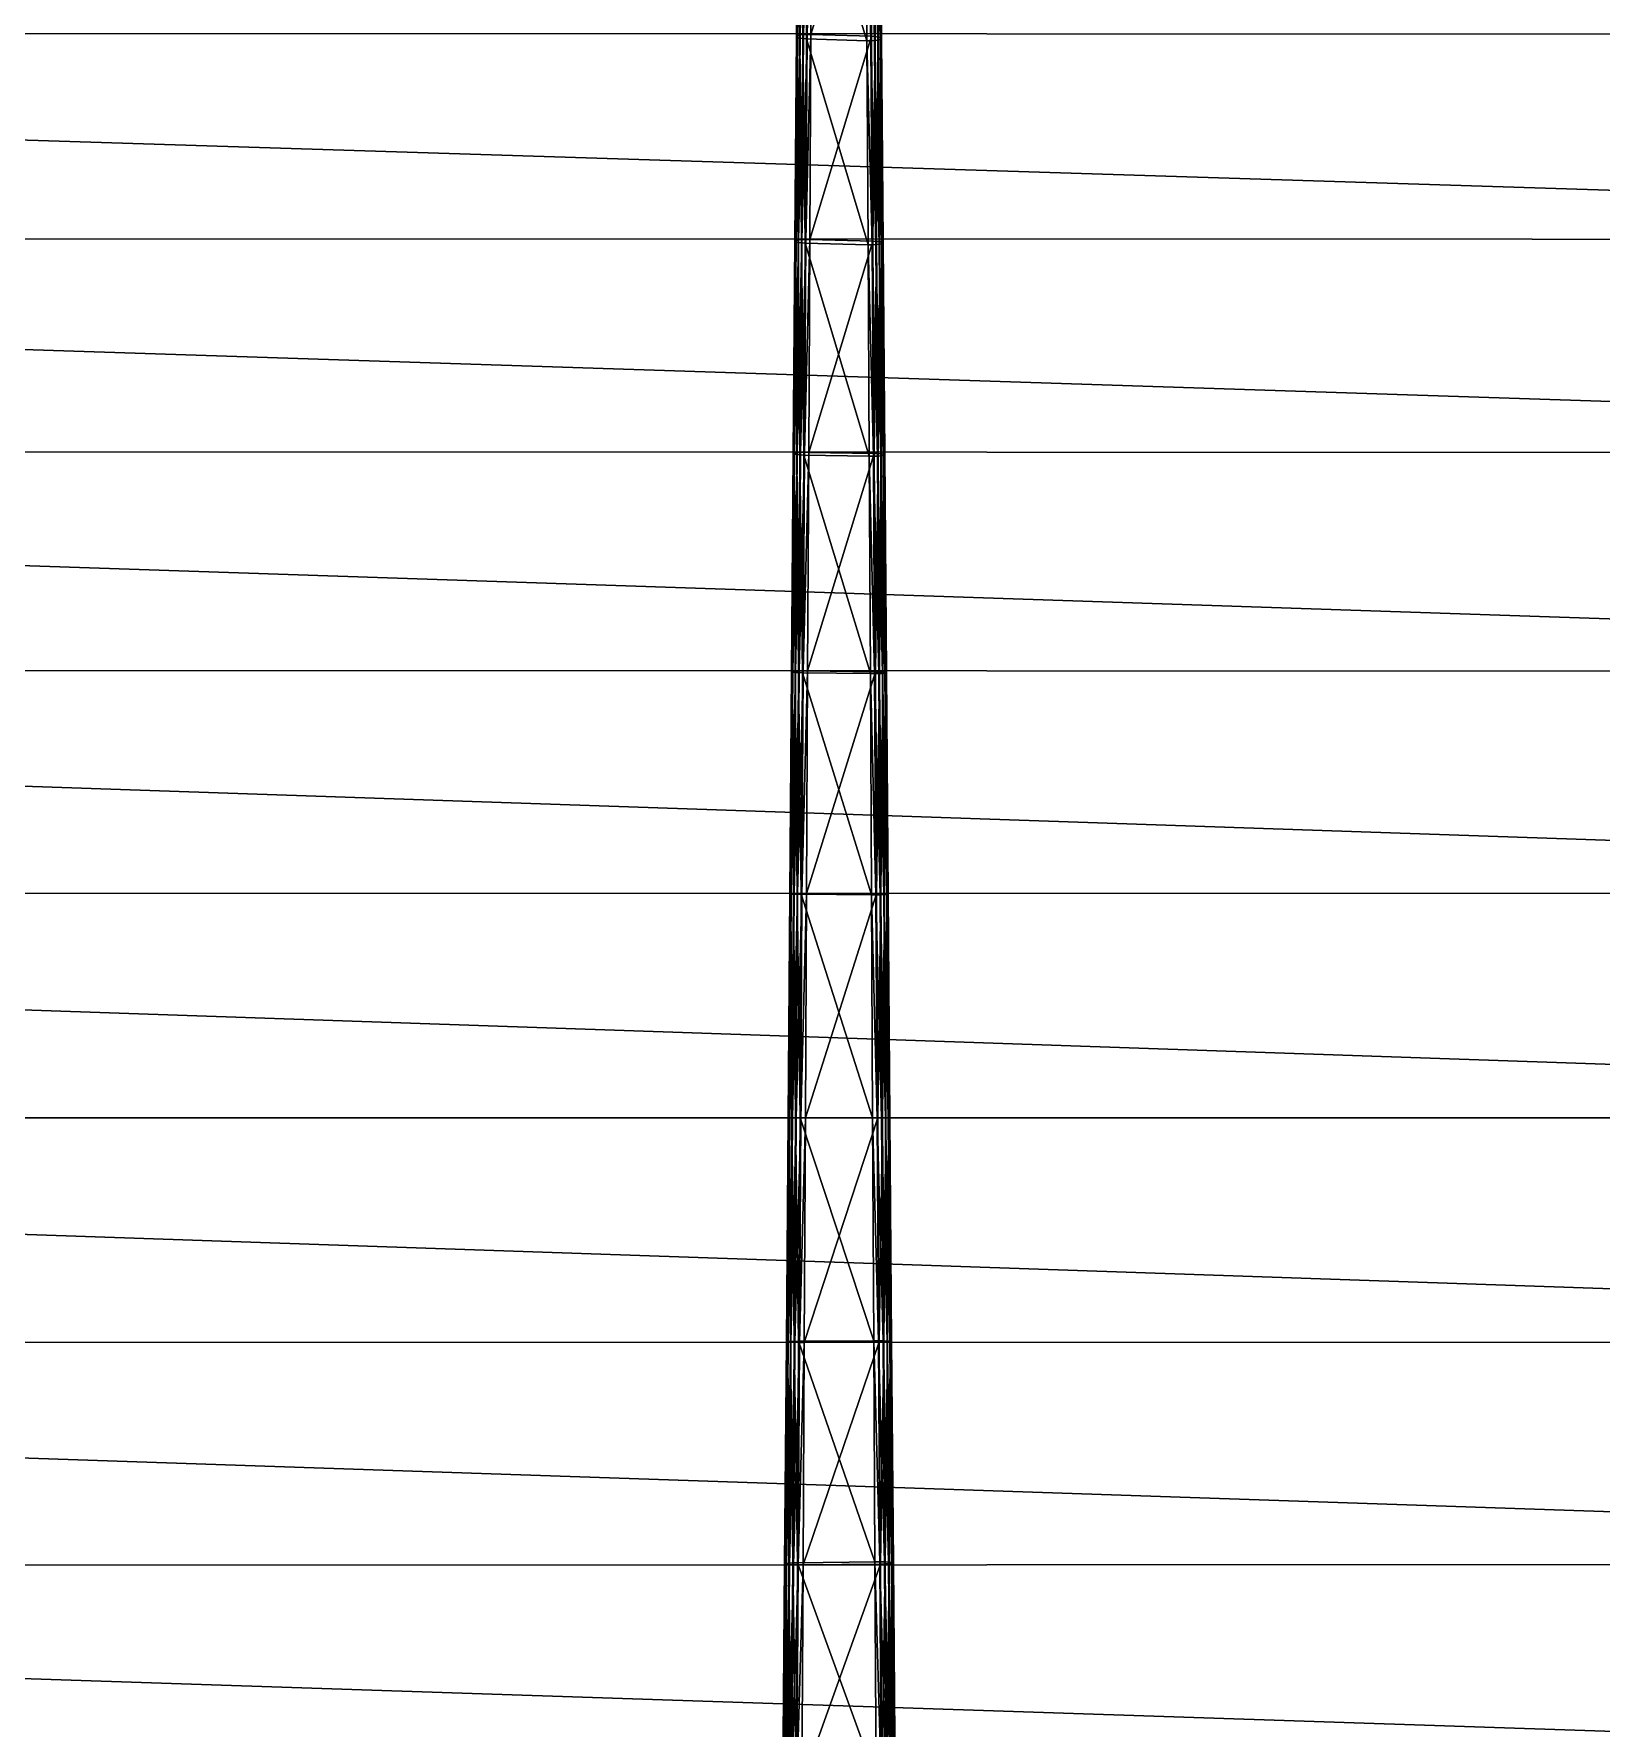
# Model space of a CAD drawing. Header units: inches. Extents: x -3.31 to 3.34, y -4.01 to 4.01.
# Drawn here: x 0.157 to 1.749, y 1.43 to 3.151 of the extents above; entities that cross this region are included whole.
import ezdxf

# ---------------------------------------------------------------- set-up
doc = ezdxf.new("R2010")
doc.units = ezdxf.units.IN
doc.header["$MEASUREMENT"] = 0
doc.layers.get('0').update_dxf_attribs({"color": 234, "true_color": 0xb11a58})

msp = doc.modelspace()

# ---------------------------------------------------------------- meshes
at = {"color": 154, "true_color": 0x1c59b1}
mesh = msp.add_polyface(dxfattribs=at)
corners = [(-3.3069, -4.0116, 3.8572), (-3.3069, -2.9433, 4.1809), (-3.3069, -1.1558, 4.1866), (-3.3069, -0.7468, 4.1121), (-3.3069, -0.5585, 4.0633), (-3.3069, -0.2236, 3.9421), (-3.3069, -3.1521, 4.1461), (-3.3069, -2.05, 4.2444), (-3.3069, -1.8217, 4.2414), (-3.3069, -1.3727, 4.2125), (-3.3069, -0.9466, 4.1532), (-3.3069, -0.3835, 4.0067), (3.3407, -1.5963, 2.8948), (3.3407, -2.2779, 2.9053), (3.3407, -2.5037, 2.8937), (3.3407, -2.7257, 2.8745), (3.3407, -3.7092, 2.665), (3.3407, -3.8672, 2.6002), (3.3407, -4.0072, 2.5279), (3.3407, -0.9495, 2.8161), (3.3407, -1.8222, 2.9058), (3.3407, -3.5358, 2.7221), (-3.3069, -0.1524, 3.9059), (3.3407, -0.1606, 2.5686), (-3.3069, 4.0116, 3.8572), (-3.3069, 3.7125, 3.9958), (-3.3069, 3.5386, 4.0536), (-3.3069, 2.9433, 4.1809), (-3.3069, 0.7468, 4.1121), (-3.3069, 3.3512, 4.1036), (-3.3069, 2.7268, 4.2082), (-3.3069, 2.05, 4.2444), (-3.3069, 1.8217, 4.2414), (-3.3069, 1.5953, 4.2307), (-3.3069, 0.3835, 4.0067), (3.3407, 0.231, 2.6046), (3.3407, 1.158, 2.8499), (3.3407, 1.5963, 2.8948), (3.3407, 2.0501, 2.9094), (3.3407, 2.5037, 2.8937), (3.3407, 2.7257, 2.8745), (3.3407, 2.9418, 2.8478), (3.3407, 3.3488, 2.7716), (3.3407, 3.7092, 2.665), (3.3407, 3.8672, 2.6002), (3.3407, 4.0072, 2.5279), (3.3407, 0.3895, 2.669), (3.3407, 0.5633, 2.7257), (3.3407, 0.7506, 2.7747), (3.3407, 0.9495, 2.8161), (3.3407, 1.8222, 2.9058), (-3.3069, 0.1524, 3.9059), (3.3407, 0.1606, 2.5686), (-3.3069, -3.871, 3.9303), (-3.3069, -3.7125, 3.9958), (-3.3069, -3.5386, 4.0536), (-3.3069, -3.3512, 4.1036), (3.3407, -3.3488, 2.7716), (3.3407, -3.1501, 2.8135), (3.3407, -2.9418, 2.8478), (-3.3069, -2.7268, 4.2082), (-3.3069, -2.5045, 4.2278), (-3.3069, -2.2782, 4.2399), (3.3407, -2.0501, 2.9094), (-3.3069, -1.5953, 4.2307), (3.3407, -1.3743, 2.8761), (3.3407, -1.158, 2.8499), (3.3407, -0.7506, 2.7747), (3.3407, -0.5633, 2.7257), (3.3407, -0.3895, 2.669), (3.3407, -0.231, 2.6046), (-3.3069, 3.871, 3.9303), (3.3407, 3.5358, 2.7221), (-3.3069, 3.1521, 4.1461), (3.3407, 3.1501, 2.8135), (-3.3069, 2.5045, 4.2278), (-3.3069, 2.2782, 4.2399), (3.3407, 2.2779, 2.9053), (-3.3069, 1.3727, 4.2125), (3.3407, 1.3743, 2.8761), (-3.3069, 1.1558, 4.1866), (-3.3069, 0.9466, 4.1532), (-3.3069, 0.5585, 4.0633), (-3.3069, 0.2236, 3.9421)]
mesh.append_faces([[corners[k] for k in face] for face in [(17, 53, 0, 17), (0, 18, 17, 0), (16, 54, 53, 16), (53, 17, 16, 53), (21, 55, 54, 21), (54, 16, 21, 54), (57, 56, 55, 57), (55, 21, 57, 55), (58, 6, 56, 58), (56, 57, 58, 56), (59, 1, 6, 59), (6, 58, 59, 6), (15, 60, 1, 15), (1, 59, 15, 1), (14, 61, 60, 14), (60, 15, 14, 60), (13, 62, 61, 13), (61, 14, 13, 61), (63, 7, 62, 63), (62, 13, 63, 62), (20, 8, 7, 20), (7, 63, 20, 7), (12, 64, 8, 12), (8, 20, 12, 8), (65, 9, 64, 65), (64, 12, 65, 64), (66, 2, 9, 66), (9, 65, 66, 9), (19, 10, 2, 19), (2, 66, 19, 2), (67, 3, 10, 67), (10, 19, 67, 10), (68, 4, 3, 68), (3, 67, 68, 3), (69, 11, 4, 69), (4, 68, 69, 4), (70, 5, 11, 70), (11, 69, 70, 11), (23, 22, 5, 23), (5, 70, 23, 5), (44, 45, 24, 44), (24, 71, 44, 24), (43, 44, 71, 43), (71, 25, 43, 71), (72, 43, 25, 72), (25, 26, 72, 25), (42, 72, 26, 42), (26, 29, 42, 26), (74, 42, 29, 74), (29, 73, 74, 29), (41, 74, 73, 41), (73, 27, 41, 73), (40, 41, 27, 40), (27, 30, 40, 27), (39, 40, 30, 39), (30, 75, 39, 30), (77, 39, 75, 77), (75, 76, 77, 75), (38, 77, 76, 38), (76, 31, 38, 76), (50, 38, 31, 50), (31, 32, 50, 31), (37, 50, 32, 37), (32, 33, 37, 32), (79, 37, 33, 79), (33, 78, 79, 33), (36, 79, 78, 36), (78, 80, 36, 78), (49, 36, 80, 49), (80, 81, 49, 80), (48, 49, 81, 48), (81, 28, 48, 81), (47, 48, 28, 47), (28, 82, 47, 28), (46, 47, 82, 46), (82, 34, 46, 82), (35, 46, 34, 35), (34, 83, 35, 34), (52, 35, 83, 52), (83, 51, 52, 83)]], dxfattribs={"vtx2": -1, "vtx3": -1, "color": 154})
at = {"color": 61, "true_color": 0xd6e499}
mesh = msp.add_polyface(dxfattribs=at)
corners = [(1.0127, 3.3418, 3.2133), (1.015, 3.3424, 3.2162), (1.0167, 3.1449, 3.2569), (1.0163, 3.3433, 3.2197), (1.018, 3.1456, 3.2605), (1.0164, 3.3441, 3.2233), (1.0181, 3.1463, 3.2644), (1.0153, 3.3449, 3.2268), (1.017, 3.147, 3.2681), (1.0132, 3.3456, 3.2298), (1.0147, 3.1476, 3.2712), (1.0102, 3.3462, 3.232), (1.0116, 3.148, 3.2736), (1.0066, 3.3464, 3.2333), (1.0079, 3.1483, 3.2748), (1.0061, 3.341, 3.2102), (1.0023, 3.341, 3.2103), (1.0012, 3.5266, 3.1625), (1.0097, 3.3413, 3.2112), (1.0048, 3.5265, 3.1624), (1.0082, 3.5268, 3.1634), (1.0112, 3.5274, 3.1653), (1.0134, 3.5282, 3.1681), (1.0145, 3.5292, 3.1713), (1.0146, 3.5302, 3.1748), (1.0136, 3.5311, 3.1781), (1.0116, 3.532, 3.1809), (0.9439, 3.3489, 3.2439), (0.9403, 3.3487, 3.2428), (0.9388, 3.1501, 3.2849), (0.9372, 3.3482, 3.2407), (0.9356, 3.1497, 3.2827), (0.9349, 3.3475, 3.2378), (0.9332, 3.1492, 3.2797), (0.9336, 3.3467, 3.2344), (0.9319, 3.1485, 3.276), (0.9336, 3.3459, 3.2307), (0.9318, 3.1478, 3.2722), (0.9346, 3.345, 3.2272), (0.9329, 3.1471, 3.2685), (0.9368, 3.3443, 3.2242), (0.9352, 3.1465, 3.2653), (0.9397, 3.3438, 3.222), (0.9383, 3.1461, 3.263), (0.9353, 3.5322, 3.1818), (0.9363, 3.5313, 3.1785), (0.9384, 3.5304, 3.1756), (0.9476, 3.3489, 3.2438), (0.9465, 3.1503, 3.2859), (0.9433, 3.3435, 3.2208), (1.0034, 3.1438, 3.2507), (0.9446, 3.5295, 3.1724), (0.9426, 3.1503, 3.286), (0.942, 3.1458, 3.2617), (0.9412, 3.5298, 3.1735)]
mesh.append_faces([[corners[k] for k in face] for face in [(0, 1, 2, 0), (1, 3, 4, 1), (3, 5, 6, 3), (5, 7, 8, 5), (7, 9, 10, 7), (9, 11, 12, 9), (11, 13, 14, 11), (15, 16, 17, 15), (18, 15, 19, 18), (0, 18, 20, 0), (1, 0, 21, 1), (3, 1, 22, 3), (5, 3, 23, 5), (7, 5, 24, 7), (9, 7, 25, 9), (11, 9, 26, 11), (27, 28, 29, 27), (28, 30, 31, 28), (30, 32, 33, 30), (32, 34, 35, 32), (34, 36, 37, 34), (36, 38, 39, 36), (38, 40, 41, 38), (40, 42, 43, 40), (38, 36, 44, 38), (40, 38, 45, 40), (42, 40, 46, 42), (13, 47, 48, 13), (49, 16, 50, 49), (16, 49, 51, 16), (47, 27, 52, 47), (42, 49, 53, 42), (49, 42, 54, 49)]], dxfattribs={"vtx2": -1, "vtx3": -1, "color": 61})
mesh = msp.add_polyface(dxfattribs=at)
corners = [(1.0116, 3.148, 3.2736), (1.0079, 3.1483, 3.2748), (1.0093, 2.9403, 3.3089), (1.0023, 3.341, 3.2103), (1.0061, 3.341, 3.2102), (1.0074, 3.1438, 3.2506), (1.0034, 3.1438, 3.2507), (1.0097, 3.3413, 3.2112), (1.0111, 3.144, 3.2517), (1.0127, 3.3418, 3.2133), (1.0143, 3.1444, 3.2538), (1.0167, 3.1449, 3.2569), (1.018, 3.1456, 3.2605), (1.015, 3.3424, 3.2162), (1.0181, 3.1463, 3.2644), (1.0163, 3.3433, 3.2197), (1.017, 3.147, 3.2681), (1.0164, 3.3441, 3.2233), (1.0147, 3.1476, 3.2712), (1.0153, 3.3449, 3.2268), (1.0132, 3.3456, 3.2298), (1.0102, 3.3462, 3.232), (0.9426, 3.1503, 3.286), (0.9388, 3.1501, 3.2849), (0.9374, 2.9418, 3.3194), (0.9356, 3.1497, 3.2827), (0.934, 2.9415, 3.3171), (0.9332, 3.1492, 3.2797), (0.9316, 2.9411, 3.3139), (0.9319, 3.1485, 3.276), (0.9302, 2.9405, 3.3101), (0.9318, 3.1478, 3.2722), (0.9301, 2.9399, 3.3061), (0.9439, 3.3489, 3.2439), (0.9403, 3.3487, 3.2428), (0.9372, 3.3482, 3.2407), (0.9349, 3.3475, 3.2378), (0.9336, 3.3467, 3.2344), (0.9329, 3.1471, 3.2685), (0.9336, 3.3459, 3.2307), (0.9352, 3.1465, 3.2653), (0.9346, 3.345, 3.2272), (0.9383, 3.1461, 3.263), (0.9368, 3.3443, 3.2242), (0.9465, 3.1503, 3.2859), (0.9453, 2.942, 3.3205), (1.0066, 3.3464, 3.2333), (0.942, 3.1458, 3.2617), (0.9433, 3.3435, 3.2208), (0.9413, 2.942, 3.3206), (0.9476, 3.3489, 3.2438), (0.9397, 3.3438, 3.222)]
mesh.append_faces([[corners[k] for k in face] for face in [(0, 1, 2, 0), (3, 4, 5, 3), (5, 6, 3, 5), (4, 7, 8, 4), (8, 5, 4, 8), (7, 9, 10, 7), (10, 8, 7, 10), (11, 10, 9, 11), (12, 11, 13, 12), (14, 12, 15, 14), (16, 14, 17, 16), (18, 16, 19, 18), (0, 18, 20, 0), (1, 0, 21, 1), (22, 23, 24, 22), (23, 25, 26, 23), (25, 27, 28, 25), (27, 29, 30, 27), (29, 31, 32, 29), (23, 22, 33, 23), (25, 23, 34, 25), (27, 25, 35, 27), (29, 27, 36, 29), (31, 29, 37, 31), (38, 31, 39, 38), (40, 38, 41, 40), (42, 40, 43, 42), (1, 44, 45, 1), (44, 1, 46, 44), (6, 47, 48, 6), (44, 22, 49, 44), (22, 44, 50, 22), (47, 42, 51, 47)]], dxfattribs={"vtx2": -1, "vtx3": -1, "color": 61})
mesh = msp.add_polyface(dxfattribs=at)
corners = [(1.0034, 3.1438, 3.2507), (1.0074, 3.1438, 3.2506), (1.0086, 2.9367, 3.2835), (1.0111, 3.144, 3.2517), (1.0125, 2.9369, 3.2846), (1.0143, 3.1444, 3.2538), (1.0159, 2.9372, 3.2869), (1.0167, 3.1449, 3.2569), (1.0184, 2.9377, 3.2901), (1.018, 3.1456, 3.2605), (1.0197, 2.9382, 3.2939), (1.0181, 3.1463, 3.2644), (1.0198, 2.9388, 3.2979), (1.017, 3.147, 3.2681), (1.0186, 2.9393, 3.3018), (1.0147, 3.1476, 3.2712), (1.0163, 2.9398, 3.3051), (1.0116, 3.148, 3.2736), (1.0131, 2.9401, 3.3076), (1.0093, 2.9403, 3.3089), (0.9374, 2.9418, 3.3194), (0.9413, 2.942, 3.3206), (0.9426, 3.1503, 3.286), (0.934, 2.9415, 3.3171), (0.9388, 3.1501, 3.2849), (0.9316, 2.9411, 3.3139), (0.9356, 3.1497, 3.2827), (0.9302, 2.9405, 3.3101), (0.9332, 3.1492, 3.2797), (0.9301, 2.9399, 3.3061), (0.9319, 3.1485, 3.276), (0.9318, 3.1478, 3.2722), (0.9329, 3.1471, 3.2685), (0.9313, 2.9394, 3.3023), (0.9352, 3.1465, 3.2653), (0.9336, 2.9389, 3.2989), (0.9383, 3.1461, 3.263), (0.9368, 2.9386, 3.2965), (0.9453, 2.942, 3.3205), (1.0079, 3.1483, 3.2748), (0.942, 3.1458, 3.2617), (1.0046, 2.9367, 3.2836), (0.9406, 2.9384, 3.2952), (0.9465, 3.1503, 3.2859)]
mesh.append_faces([[corners[k] for k in face] for face in [(0, 1, 2, 0), (1, 3, 4, 1), (3, 5, 6, 3), (5, 7, 8, 5), (8, 6, 5, 8), (7, 9, 10, 7), (10, 8, 7, 10), (9, 11, 12, 9), (12, 10, 9, 12), (11, 13, 14, 11), (14, 12, 11, 14), (13, 15, 16, 13), (16, 14, 13, 16), (15, 17, 18, 15), (18, 16, 15, 18), (19, 18, 17, 19), (20, 21, 22, 20), (23, 20, 24, 23), (25, 23, 26, 25), (27, 25, 28, 27), (29, 27, 30, 29), (31, 32, 33, 31), (33, 29, 31, 33), (32, 34, 35, 32), (35, 33, 32, 35), (34, 36, 37, 34), (37, 35, 34, 37), (38, 19, 39, 38), (40, 0, 41, 40), (41, 42, 40, 41), (21, 38, 43, 21), (36, 40, 42, 36), (42, 37, 36, 42)]], dxfattribs={"vtx2": -1, "vtx3": -1, "color": 61})
mesh = msp.add_polyface(dxfattribs=at)
corners = [(1.0046, 2.9367, 3.2836), (1.0086, 2.9367, 3.2835), (1.0099, 2.7219, 3.3089), (1.0125, 2.9369, 3.2846), (1.014, 2.722, 3.3101), (1.0159, 2.9372, 3.2869), (1.0175, 2.7222, 3.3125), (1.0184, 2.9377, 3.2901), (1.02, 2.7226, 3.3159), (1.0197, 2.9382, 3.2939), (1.0214, 2.723, 3.3198), (1.0198, 2.9388, 3.2979), (1.0215, 2.7234, 3.324), (1.0186, 2.9393, 3.3018), (1.0203, 2.7238, 3.328), (1.0163, 2.9398, 3.3051), (1.0179, 2.7242, 3.3315), (1.0131, 2.9401, 3.3076), (1.0146, 2.7245, 3.334), (1.0093, 2.9403, 3.3089), (1.0106, 2.7246, 3.3354), (1.0034, 3.1438, 3.2507), (1.0074, 3.1438, 3.2506), (1.0111, 3.144, 3.2517), (0.9413, 2.942, 3.3206), (0.9374, 2.9418, 3.3194), (0.9359, 2.7257, 3.3464), (0.94, 2.7259, 3.3476), (0.934, 2.9415, 3.3171), (0.9324, 2.7255, 3.344), (0.9316, 2.9411, 3.3139), (0.9299, 2.7251, 3.3407), (0.9302, 2.9405, 3.3101), (0.9285, 2.7247, 3.3367), (0.9301, 2.9399, 3.3061), (0.9284, 2.7243, 3.3325), (0.9313, 2.9394, 3.3023), (0.9296, 2.7239, 3.3285), (0.9336, 2.9389, 3.2989), (0.932, 2.7235, 3.3251), (0.9368, 2.9386, 3.2965), (0.9353, 2.7233, 3.3225), (0.9453, 2.942, 3.3205), (0.9442, 2.7258, 3.3475), (0.9406, 2.9384, 3.2952), (1.0057, 2.7219, 3.309), (0.9393, 2.7231, 3.3211)]
mesh.append_faces([[corners[k] for k in face] for face in [(0, 1, 2, 0), (1, 3, 4, 1), (3, 5, 6, 3), (5, 7, 8, 5), (7, 9, 10, 7), (9, 11, 12, 9), (11, 13, 14, 11), (13, 15, 16, 13), (15, 17, 18, 15), (17, 19, 20, 17), (1, 0, 21, 1), (3, 1, 22, 3), (5, 3, 23, 5), (24, 25, 26, 24), (26, 27, 24, 26), (25, 28, 29, 25), (29, 26, 25, 29), (28, 30, 31, 28), (31, 29, 28, 31), (30, 32, 33, 30), (33, 31, 30, 33), (32, 34, 35, 32), (35, 33, 32, 35), (34, 36, 37, 34), (36, 38, 39, 36), (38, 40, 41, 38), (19, 42, 43, 19), (43, 20, 19, 43), (44, 0, 45, 44), (42, 24, 27, 42), (27, 43, 42, 27), (40, 44, 46, 40)]], dxfattribs={"vtx2": -1, "vtx3": -1, "color": 61})
mesh = msp.add_polyface(dxfattribs=at)
corners = [(1.02, 2.7226, 3.3159), (1.0214, 2.723, 3.3198), (1.0232, 2.5019, 3.3382), (1.0215, 2.7234, 3.324), (1.0233, 2.5022, 3.3426), (1.0203, 2.7238, 3.328), (1.022, 2.5025, 3.3468), (1.0179, 2.7242, 3.3315), (1.0195, 2.5027, 3.3504), (1.0146, 2.7245, 3.334), (1.016, 2.5029, 3.353), (1.0106, 2.7246, 3.3354), (1.0119, 2.503, 3.3545), (1.0099, 2.7219, 3.3089), (1.0057, 2.7219, 3.309), (1.0046, 2.9367, 3.2836), (1.014, 2.722, 3.3101), (1.0086, 2.9367, 3.2835), (1.0175, 2.7222, 3.3125), (1.0125, 2.9369, 3.2846), (1.0159, 2.9372, 3.2869), (1.0184, 2.9377, 3.2901), (1.0197, 2.9382, 3.2939), (1.0198, 2.9388, 3.2979), (1.0186, 2.9393, 3.3018), (1.0163, 2.9398, 3.3051), (1.0131, 2.9401, 3.3076), (0.94, 2.7259, 3.3476), (0.9359, 2.7257, 3.3464), (0.9345, 2.5038, 3.3659), (0.9324, 2.7255, 3.344), (0.9309, 2.5036, 3.3634), (0.9299, 2.7251, 3.3407), (0.9282, 2.5034, 3.36), (0.9285, 2.7247, 3.3367), (0.9268, 2.5031, 3.3558), (0.9284, 2.7243, 3.3325), (0.9267, 2.5028, 3.3515), (0.9296, 2.7239, 3.3285), (0.9279, 2.5025, 3.3473), (0.932, 2.7235, 3.3251), (0.9304, 2.5023, 3.3437), (0.9353, 2.7233, 3.3225), (0.9339, 2.5021, 3.341), (0.9301, 2.9399, 3.3061), (0.9313, 2.9394, 3.3023), (0.9336, 2.9389, 3.2989), (0.9442, 2.7258, 3.3475), (0.9431, 2.5038, 3.3671), (0.9393, 2.7231, 3.3211), (1.0069, 2.5011, 3.327), (0.9406, 2.9384, 3.2952), (0.9387, 2.5038, 3.3672), (0.938, 2.502, 3.3396), (0.9368, 2.9386, 3.2965)]
mesh.append_faces([[corners[k] for k in face] for face in [(0, 1, 2, 0), (1, 3, 4, 1), (3, 5, 6, 3), (5, 7, 8, 5), (7, 9, 10, 7), (9, 11, 12, 9), (13, 14, 15, 13), (16, 13, 17, 16), (18, 16, 19, 18), (0, 18, 20, 0), (1, 0, 21, 1), (3, 1, 22, 3), (5, 3, 23, 5), (7, 5, 24, 7), (9, 7, 25, 9), (11, 9, 26, 11), (27, 28, 29, 27), (28, 30, 31, 28), (30, 32, 33, 30), (32, 34, 35, 32), (34, 36, 37, 34), (36, 38, 39, 36), (38, 40, 41, 38), (40, 42, 43, 40), (38, 36, 44, 38), (40, 38, 45, 40), (42, 40, 46, 42), (11, 47, 48, 11), (49, 14, 50, 49), (14, 49, 51, 14), (47, 27, 52, 47), (42, 49, 53, 42), (49, 42, 54, 49)]], dxfattribs={"vtx2": -1, "vtx3": -1, "color": 61})
mesh = msp.add_polyface(dxfattribs=at)
corners = [(2.8528, 2.05, 2.9926), (2.8566, 2.05, 2.9953), (2.8581, 2.2779, 2.9908), (2.8543, 2.2778, 2.9883), (2.8516, 2.2777, 2.9847), (2.8499, 2.05, 2.9889), (2.8501, 2.2775, 2.9804), (2.8484, 2.05, 2.9845), (2.85, 2.2774, 2.9759), (2.8482, 2.05, 2.9798), (2.8513, 2.2772, 2.9715), (2.8496, 2.05, 2.9753), (2.8538, 2.2771, 2.9678), (2.8523, 2.05, 2.9714), (2.8575, 2.277, 2.965), (2.856, 2.05, 2.9686), (2.8559, 2.5036, 2.9764), (2.8533, 2.5034, 2.9729), (2.8518, 2.5031, 2.9688), (2.8517, 2.5028, 2.9644), (2.8529, 2.5025, 2.9602), (2.8554, 2.5023, 2.9567), (2.8575, 2.7255, 2.957), (2.8549, 2.7251, 2.9537), (2.8535, 2.7247, 2.9497), (2.8534, 2.7243, 2.9455), (2.8546, 2.7239, 2.9415), (2.8566, 2.9411, 2.9269), (2.8552, 2.9405, 2.9231), (2.8551, 2.9399, 2.9191), (1.0249, 2.2769, 3.3491), (1.025, 2.2771, 3.3537), (1.0267, 2.05, 3.3573)]
mesh.append_faces([[corners[k] for k in face] for face in [(0, 1, 2, 0), (3, 4, 5, 3), (5, 0, 3, 5), (4, 6, 7, 4), (7, 5, 4, 7), (6, 8, 9, 6), (8, 10, 11, 8), (10, 12, 13, 10), (12, 14, 15, 12), (16, 17, 4, 16), (4, 3, 16, 4), (17, 18, 6, 17), (6, 4, 17, 6), (18, 19, 8, 18), (8, 6, 18, 8), (19, 20, 10, 19), (10, 8, 19, 10), (20, 21, 12, 20), (12, 10, 20, 12), (17, 16, 22, 17), (23, 24, 18, 23), (18, 17, 23, 18), (24, 25, 19, 24), (19, 18, 24, 19), (25, 26, 20, 25), (20, 19, 25, 20), (21, 20, 26, 21), (24, 23, 27, 24), (28, 29, 25, 28), (25, 24, 28, 25), (26, 25, 29, 26), (30, 31, 32, 30)]], dxfattribs={"vtx2": -1, "vtx3": -1, "color": 61})
mesh = msp.add_polyface(dxfattribs=at)
corners = [(1.0057, 2.7219, 3.309), (1.0099, 2.7219, 3.3089), (1.0112, 2.5011, 3.3269), (1.0069, 2.5011, 3.327), (1.014, 2.722, 3.3101), (1.0154, 2.5012, 3.3281), (1.0175, 2.7222, 3.3125), (1.019, 2.5014, 3.3306), (1.02, 2.7226, 3.3159), (1.0217, 2.5016, 3.3341), (1.0232, 2.5019, 3.3382), (1.0233, 2.5022, 3.3426), (1.0214, 2.723, 3.3198), (1.022, 2.5025, 3.3468), (1.0215, 2.7234, 3.324), (1.0195, 2.5027, 3.3504), (1.0203, 2.7238, 3.328), (1.016, 2.5029, 3.353), (1.0179, 2.7242, 3.3315), (1.0119, 2.503, 3.3545), (1.0146, 2.7245, 3.334), (0.9387, 2.5038, 3.3672), (0.9345, 2.5038, 3.3659), (0.933, 2.2779, 3.3779), (0.9309, 2.5036, 3.3634), (0.9293, 2.2778, 3.3753), (0.9282, 2.5034, 3.36), (0.9265, 2.2777, 3.3717), (0.9268, 2.5031, 3.3558), (0.925, 2.2775, 3.3674), (0.94, 2.7259, 3.3476), (0.9359, 2.7257, 3.3464), (0.9324, 2.7255, 3.344), (0.9299, 2.7251, 3.3407), (0.9267, 2.5028, 3.3515), (0.9285, 2.7247, 3.3367), (0.9279, 2.5025, 3.3473), (0.9284, 2.7243, 3.3325), (0.9304, 2.5023, 3.3437), (0.9296, 2.7239, 3.3285), (0.9339, 2.5021, 3.341), (0.932, 2.7235, 3.3251), (0.9431, 2.5038, 3.3671), (0.9419, 2.2779, 3.3791), (1.0106, 2.7246, 3.3354), (0.938, 2.502, 3.3396), (0.9393, 2.7231, 3.3211), (0.9374, 2.2779, 3.3792), (0.9442, 2.7258, 3.3475), (0.9353, 2.7233, 3.3225)]
mesh.append_faces([[corners[k] for k in face] for face in [(0, 1, 2, 0), (2, 3, 0, 2), (1, 4, 5, 1), (5, 2, 1, 5), (4, 6, 7, 4), (7, 5, 4, 7), (6, 8, 9, 6), (9, 7, 6, 9), (10, 9, 8, 10), (11, 10, 12, 11), (13, 11, 14, 13), (15, 13, 16, 15), (17, 15, 18, 17), (19, 17, 20, 19), (21, 22, 23, 21), (22, 24, 25, 22), (24, 26, 27, 24), (26, 28, 29, 26), (22, 21, 30, 22), (24, 22, 31, 24), (26, 24, 32, 26), (28, 26, 33, 28), (34, 28, 35, 34), (36, 34, 37, 36), (38, 36, 39, 38), (40, 38, 41, 40), (19, 42, 43, 19), (42, 19, 44, 42), (3, 45, 46, 3), (42, 21, 47, 42), (21, 42, 48, 21), (45, 40, 49, 45)]], dxfattribs={"vtx2": -1, "vtx3": -1, "color": 61})
mesh = msp.add_polyface(dxfattribs=at)
corners = [(1.0125, 2.2765, 3.3374), (1.0169, 2.2766, 3.3387), (1.0183, 2.05, 3.3417), (1.0206, 2.2767, 3.3413), (1.0222, 2.05, 3.3444), (1.0234, 2.2768, 3.3449), (1.025, 2.05, 3.3481), (1.0249, 2.2769, 3.3491), (1.0266, 2.05, 3.3526), (1.025, 2.2771, 3.3537), (1.0237, 2.2772, 3.358), (1.0254, 2.05, 3.3618), (1.0211, 2.2773, 3.3618), (1.0227, 2.05, 3.3656), (1.0175, 2.2774, 3.3645), (1.019, 2.05, 3.3685), (1.0132, 2.2775, 3.366), (1.0145, 2.05, 3.37), (1.0112, 2.5011, 3.3269), (1.0154, 2.5012, 3.3281), (1.019, 2.5014, 3.3306), (0.9419, 2.2779, 3.3791), (0.9374, 2.2779, 3.3792), (0.9361, 2.05, 3.3837), (0.9408, 2.05, 3.3835), (0.933, 2.2779, 3.3779), (0.9316, 2.05, 3.3823), (0.9293, 2.2778, 3.3753), (0.9277, 2.05, 3.3796), (0.9265, 2.2777, 3.3717), (0.9249, 2.05, 3.3759), (0.925, 2.2775, 3.3674), (0.9233, 2.05, 3.3715), (0.9249, 2.2774, 3.3629), (0.9232, 2.05, 3.3668), (0.9262, 2.2772, 3.3585), (0.9245, 2.05, 3.3623), (0.9288, 2.2771, 3.3548), (0.9272, 2.05, 3.3584), (0.9324, 2.277, 3.3521), (0.9309, 2.05, 3.3556), (1.008, 2.2765, 3.3375), (1.0138, 2.05, 3.3404), (1.0069, 2.5011, 3.327), (0.9367, 2.277, 3.3506), (1.0091, 2.05, 3.3405), (0.938, 2.502, 3.3396), (0.9354, 2.05, 3.354)]
mesh.append_faces([[corners[k] for k in face] for face in [(0, 1, 2, 0), (1, 3, 4, 1), (3, 5, 6, 3), (5, 7, 8, 5), (9, 10, 11, 9), (10, 12, 13, 10), (12, 14, 15, 12), (14, 16, 17, 14), (1, 0, 18, 1), (3, 1, 19, 3), (5, 3, 20, 5), (21, 22, 23, 21), (23, 24, 21, 23), (22, 25, 26, 22), (26, 23, 22, 26), (25, 27, 28, 25), (28, 26, 25, 28), (27, 29, 30, 27), (30, 28, 27, 30), (29, 31, 32, 29), (32, 30, 29, 32), (31, 33, 34, 31), (34, 32, 31, 34), (33, 35, 36, 33), (35, 37, 38, 35), (37, 39, 40, 37), (41, 0, 42, 41), (0, 41, 43, 0), (16, 21, 24, 16), (44, 41, 45, 44), (41, 44, 46, 41), (39, 44, 47, 39)]], dxfattribs={"vtx2": -1, "vtx3": -1, "color": 61})
mesh = msp.add_polyface(dxfattribs=at)
corners = [(1.0112, 2.5011, 3.3269), (1.0154, 2.5012, 3.3281), (1.0169, 2.2766, 3.3387), (1.019, 2.5014, 3.3306), (1.0206, 2.2767, 3.3413), (1.0217, 2.5016, 3.3341), (1.0234, 2.2768, 3.3449), (1.0232, 2.5019, 3.3382), (1.0249, 2.2769, 3.3491), (1.0233, 2.5022, 3.3426), (1.025, 2.2771, 3.3537), (1.022, 2.5025, 3.3468), (1.0237, 2.2772, 3.358), (1.0195, 2.5027, 3.3504), (1.0211, 2.2773, 3.3618), (1.016, 2.5029, 3.353), (1.0175, 2.2774, 3.3645), (1.0119, 2.503, 3.3545), (1.0132, 2.2775, 3.366), (0.933, 2.2779, 3.3779), (0.9374, 2.2779, 3.3792), (0.9387, 2.5038, 3.3672), (0.9293, 2.2778, 3.3753), (0.9345, 2.5038, 3.3659), (0.9265, 2.2777, 3.3717), (0.9309, 2.5036, 3.3634), (0.925, 2.2775, 3.3674), (0.9282, 2.5034, 3.36), (0.9268, 2.5031, 3.3558), (0.9267, 2.5028, 3.3515), (0.9249, 2.2774, 3.3629), (0.9279, 2.5025, 3.3473), (0.9262, 2.2772, 3.3585), (0.9304, 2.5023, 3.3437), (0.9288, 2.2771, 3.3548), (0.9339, 2.5021, 3.341), (0.9324, 2.277, 3.3521), (1.0069, 2.5011, 3.327), (1.0125, 2.2765, 3.3374), (0.9419, 2.2779, 3.3791), (0.938, 2.502, 3.3396), (1.008, 2.2765, 3.3375), (0.9431, 2.5038, 3.3671), (0.9367, 2.277, 3.3506)]
mesh.append_faces([[corners[k] for k in face] for face in [(0, 1, 2, 0), (1, 3, 4, 1), (3, 5, 6, 3), (5, 7, 8, 5), (8, 6, 5, 8), (7, 9, 10, 7), (10, 8, 7, 10), (9, 11, 12, 9), (12, 10, 9, 12), (11, 13, 14, 11), (14, 12, 11, 14), (13, 15, 16, 13), (16, 14, 13, 16), (15, 17, 18, 15), (18, 16, 15, 18), (19, 20, 21, 19), (22, 19, 23, 22), (24, 22, 25, 24), (26, 24, 27, 26), (28, 29, 30, 28), (30, 26, 28, 30), (29, 31, 32, 29), (32, 30, 29, 32), (31, 33, 34, 31), (34, 32, 31, 34), (33, 35, 36, 33), (36, 34, 33, 36), (37, 0, 38, 37), (39, 18, 17, 39), (40, 37, 41, 40), (20, 39, 42, 20), (35, 40, 43, 35), (43, 36, 35, 43)]], dxfattribs={"vtx2": -1, "vtx3": -1, "color": 61})
mesh = msp.add_polyface(dxfattribs=at)
corners = [(0.9348, 1.822, 3.3806), (0.9301, 1.8221, 3.3792), (0.9287, 1.5961, 3.3686), (0.9261, 1.8222, 3.3765), (0.9246, 1.5962, 3.3658), (0.9232, 1.8223, 3.3726), (0.9215, 1.5965, 3.3618), (0.9216, 1.8225, 3.368), (0.9199, 1.5968, 3.3571), (0.9215, 1.8226, 3.3632), (0.9198, 1.5972, 3.3521), (0.9229, 1.8228, 3.3586), (0.9212, 1.5975, 3.3473), (0.9256, 1.8229, 3.3546), (0.924, 1.5978, 3.3432), (0.9295, 1.823, 3.3516), (0.928, 1.598, 3.3402), (0.9361, 2.05, 3.3837), (0.9316, 2.05, 3.3823), (0.9277, 2.05, 3.3796), (0.9249, 2.05, 3.3759), (0.9233, 2.05, 3.3715), (0.9232, 2.05, 3.3668), (0.9245, 2.05, 3.3623), (0.9272, 2.05, 3.3584), (0.9309, 2.05, 3.3556), (0.9249, 2.2774, 3.3629), (0.9262, 2.2772, 3.3585), (0.9288, 2.2771, 3.3548), (0.934, 1.8231, 3.35), (0.9327, 1.5981, 3.3385), (0.9408, 2.05, 3.3835), (0.9396, 1.822, 3.3805), (0.9354, 2.05, 3.354), (0.9324, 2.277, 3.3521)]
mesh.append_faces([[corners[k] for k in face] for face in [(0, 1, 2, 0), (1, 3, 4, 1), (3, 5, 6, 3), (5, 7, 8, 5), (7, 9, 10, 7), (9, 11, 12, 9), (11, 13, 14, 11), (13, 15, 16, 13), (17, 18, 1, 17), (1, 0, 17, 1), (18, 19, 3, 18), (3, 1, 18, 3), (19, 20, 5, 19), (5, 3, 19, 5), (20, 21, 7, 20), (7, 5, 20, 7), (21, 22, 9, 21), (9, 7, 21, 9), (22, 23, 11, 22), (11, 9, 22, 11), (23, 24, 13, 23), (13, 11, 23, 13), (24, 25, 15, 24), (15, 13, 24, 15), (23, 22, 26, 23), (24, 23, 27, 24), (25, 24, 28, 25), (15, 29, 30, 15), (31, 17, 0, 31), (0, 32, 31, 0), (25, 33, 29, 25), (29, 15, 25, 29), (33, 25, 34, 33)]], dxfattribs={"vtx2": -1, "vtx3": -1, "color": 61})
mesh = msp.add_polyface(dxfattribs=at)
corners = [(1.0091, 2.05, 3.3405), (1.0138, 2.05, 3.3404), (1.0151, 1.8235, 3.3359), (1.0103, 1.8235, 3.3361), (1.0183, 2.05, 3.3417), (1.0198, 1.8235, 3.3373), (1.0222, 2.05, 3.3444), (1.0238, 1.8234, 3.3401), (1.025, 2.05, 3.3481), (1.0267, 1.8233, 3.3439), (1.0266, 2.05, 3.3526), (1.0283, 1.8231, 3.3485), (1.0267, 2.05, 3.3573), (1.0284, 1.8229, 3.3534), (1.0254, 2.05, 3.3618), (1.027, 1.8228, 3.358), (1.0227, 2.05, 3.3656), (1.0243, 1.8227, 3.362), (1.019, 2.05, 3.3685), (1.0204, 1.8226, 3.3649), (1.0125, 2.2765, 3.3374), (1.0169, 2.2766, 3.3387), (1.0206, 2.2767, 3.3413), (1.0234, 2.2768, 3.3449), (1.0249, 2.2769, 3.3491), (1.025, 2.2771, 3.3537), (1.0237, 2.2772, 3.358), (1.0211, 2.2773, 3.3618), (1.0145, 2.05, 3.37), (1.0175, 2.2774, 3.3645), (1.0159, 1.8225, 3.3665), (1.008, 2.2765, 3.3375), (0.9408, 2.05, 3.3835), (0.9396, 1.822, 3.3805), (1.0132, 2.2775, 3.366), (0.9354, 2.05, 3.354), (0.934, 1.8231, 3.35), (0.9367, 2.277, 3.3506)]
mesh.append_faces([[corners[k] for k in face] for face in [(0, 1, 2, 0), (2, 3, 0, 2), (1, 4, 5, 1), (5, 2, 1, 5), (4, 6, 7, 4), (7, 5, 4, 7), (6, 8, 9, 6), (9, 7, 6, 9), (8, 10, 11, 8), (11, 9, 8, 11), (10, 12, 13, 10), (13, 11, 10, 13), (12, 14, 15, 12), (15, 13, 12, 15), (14, 16, 17, 14), (17, 15, 14, 17), (16, 18, 19, 16), (4, 1, 20, 4), (6, 4, 21, 6), (8, 6, 22, 8), (10, 8, 23, 10), (12, 10, 24, 12), (14, 12, 25, 14), (16, 14, 26, 16), (18, 16, 27, 18), (28, 18, 29, 28), (18, 28, 30, 18), (1, 0, 31, 1), (28, 32, 33, 28), (32, 28, 34, 32), (35, 0, 3, 35), (3, 36, 35, 3), (0, 35, 37, 0)]], dxfattribs={"vtx2": -1, "vtx3": -1, "color": 61})
mesh = msp.add_polyface(dxfattribs=at)
corners = [(1.0164, 1.5991, 3.324), (1.0212, 1.599, 3.3254), (1.0227, 1.3784, 3.3061), (1.0253, 1.5988, 3.3283), (1.0269, 1.3781, 3.309), (1.0284, 1.5985, 3.3323), (1.0301, 1.3777, 3.3131), (1.03, 1.5982, 3.337), (1.0318, 1.3772, 3.3179), (1.0302, 1.5978, 3.342), (1.0319, 1.3767, 3.3231), (1.0151, 1.8235, 3.3359), (1.0198, 1.8235, 3.3373), (1.0238, 1.8234, 3.3401), (1.0267, 1.8233, 3.3439), (1.0283, 1.8231, 3.3485), (1.0284, 1.8229, 3.3534), (1.027, 1.8228, 3.358), (1.0287, 1.5975, 3.3467), (1.0243, 1.8227, 3.362), (1.0259, 1.5972, 3.3509), (1.0204, 1.8226, 3.3649), (1.0219, 1.597, 3.3539), (1.0227, 2.05, 3.3656), (1.0114, 1.599, 3.3241), (1.0177, 1.3786, 3.3046), (1.0103, 1.8235, 3.3361), (1.0159, 1.8225, 3.3665), (1.0172, 1.5969, 3.3555), (1.019, 2.05, 3.3685), (0.9396, 1.822, 3.3805), (0.9385, 1.596, 3.3699), (1.0145, 2.05, 3.37), (0.934, 1.8231, 3.35), (0.9327, 1.5981, 3.3385)]
mesh.append_faces([[corners[k] for k in face] for face in [(0, 1, 2, 0), (1, 3, 4, 1), (3, 5, 6, 3), (5, 7, 8, 5), (7, 9, 10, 7), (11, 12, 1, 11), (1, 0, 11, 1), (12, 13, 3, 12), (3, 1, 12, 3), (13, 14, 5, 13), (5, 3, 13, 5), (14, 15, 7, 14), (7, 5, 14, 7), (15, 16, 9, 15), (9, 7, 15, 9), (16, 17, 18, 16), (18, 9, 16, 18), (17, 19, 20, 17), (20, 18, 17, 20), (19, 21, 22, 19), (22, 20, 19, 22), (21, 19, 23, 21), (24, 0, 25, 24), (26, 11, 0, 26), (0, 24, 26, 0), (21, 27, 28, 21), (28, 22, 21, 28), (27, 21, 29, 27), (27, 30, 31, 27), (31, 28, 27, 31), (30, 27, 32, 30), (33, 26, 24, 33), (24, 34, 33, 24)]], dxfattribs={"vtx2": -1, "vtx3": -1, "color": 61})
mesh = msp.add_polyface(dxfattribs=at)
corners = [(0.9335, 1.596, 3.37), (0.9287, 1.5961, 3.3686), (0.9272, 1.3739, 3.3505), (0.9322, 1.3737, 3.3519), (0.9246, 1.5962, 3.3658), (0.923, 1.3742, 3.3476), (0.9215, 1.5965, 3.3618), (0.9199, 1.3746, 3.3435), (0.9199, 1.5968, 3.3571), (0.9182, 1.3751, 3.3386), (0.9198, 1.5972, 3.3521), (0.918, 1.3756, 3.3335), (0.9212, 1.5975, 3.3473), (0.9195, 1.3761, 3.3286), (0.924, 1.5978, 3.3432), (0.9224, 1.3765, 3.3243), (0.928, 1.598, 3.3402), (0.9265, 1.3769, 3.3212), (0.9348, 1.822, 3.3806), (0.9301, 1.8221, 3.3792), (0.9261, 1.8222, 3.3765), (0.9232, 1.8223, 3.3726), (0.9216, 1.8225, 3.368), (0.9215, 1.8226, 3.3632), (0.9229, 1.8228, 3.3586), (0.9256, 1.8229, 3.3546), (0.9327, 1.5981, 3.3385), (1.0114, 1.599, 3.3241), (1.0126, 1.3786, 3.3047), (0.9314, 1.377, 3.3195), (0.9385, 1.596, 3.3699), (0.9374, 1.3737, 3.3518), (0.9396, 1.822, 3.3805), (0.9295, 1.823, 3.3516)]
mesh.append_faces([[corners[k] for k in face] for face in [(0, 1, 2, 0), (2, 3, 0, 2), (1, 4, 5, 1), (5, 2, 1, 5), (4, 6, 7, 4), (7, 5, 4, 7), (6, 8, 9, 6), (9, 7, 6, 9), (8, 10, 11, 8), (11, 9, 8, 11), (10, 12, 13, 10), (13, 11, 10, 13), (12, 14, 15, 12), (15, 13, 12, 15), (14, 16, 17, 14), (17, 15, 14, 17), (1, 0, 18, 1), (4, 1, 19, 4), (6, 4, 20, 6), (8, 6, 21, 8), (10, 8, 22, 10), (12, 10, 23, 12), (14, 12, 24, 14), (16, 14, 25, 16), (26, 27, 28, 26), (28, 29, 26, 28), (30, 0, 3, 30), (3, 31, 30, 3), (16, 26, 29, 16), (29, 17, 16, 29), (32, 18, 0, 32), (0, 30, 32, 0), (26, 16, 33, 26)]], dxfattribs={"vtx2": -1, "vtx3": -1, "color": 61})
mesh = msp.add_polyface(dxfattribs=at)
corners = [(1.0177, 1.3786, 3.3046), (1.0227, 1.3784, 3.3061), (1.0241, 1.1639, 3.2793), (1.019, 1.1641, 3.2778), (1.0269, 1.3781, 3.309), (1.0285, 1.1634, 3.2823), (1.0301, 1.3777, 3.3131), (1.0317, 1.1629, 3.2865), (1.0318, 1.3772, 3.3179), (1.0335, 1.1621, 3.2914), (1.0319, 1.3767, 3.3231), (1.0336, 1.1614, 3.2967), (1.0304, 1.3762, 3.328), (1.0321, 1.1607, 3.3017), (1.0275, 1.3757, 3.3322), (1.0291, 1.1601, 3.3061), (1.0234, 1.3754, 3.3353), (1.0248, 1.1596, 3.3093), (1.0185, 1.3752, 3.337), (1.0198, 1.1594, 3.311), (1.0164, 1.5991, 3.324), (1.0212, 1.599, 3.3254), (1.0253, 1.5988, 3.3283), (1.0284, 1.5985, 3.3323), (1.03, 1.5982, 3.337), (1.0302, 1.5978, 3.342), (1.0287, 1.5975, 3.3467), (1.0259, 1.5972, 3.3509), (1.0219, 1.597, 3.3539), (1.0172, 1.5969, 3.3555), (1.0126, 1.3786, 3.3047), (1.0137, 1.1641, 3.2779), (1.0114, 1.599, 3.3241), (0.9374, 1.3737, 3.3518), (0.9362, 1.1572, 3.3262), (0.9385, 1.596, 3.3699)]
mesh.append_faces([[corners[k] for k in face] for face in [(0, 1, 2, 0), (2, 3, 0, 2), (1, 4, 5, 1), (5, 2, 1, 5), (4, 6, 7, 4), (7, 5, 4, 7), (6, 8, 9, 6), (9, 7, 6, 9), (8, 10, 11, 8), (11, 9, 8, 11), (10, 12, 13, 10), (12, 14, 15, 12), (14, 16, 17, 14), (16, 18, 19, 16), (1, 0, 20, 1), (4, 1, 21, 4), (6, 4, 22, 6), (8, 6, 23, 8), (10, 8, 24, 10), (25, 26, 12, 25), (12, 10, 25, 12), (26, 27, 14, 26), (14, 12, 26, 14), (27, 28, 16, 27), (16, 14, 27, 16), (28, 29, 18, 28), (18, 16, 28, 18), (30, 0, 3, 30), (3, 31, 30, 3), (0, 30, 32, 0), (18, 33, 34, 18), (29, 35, 33, 29), (33, 18, 29, 33)]], dxfattribs={"vtx2": -1, "vtx3": -1, "color": 61})

doc.saveas('drawing.dxf')
